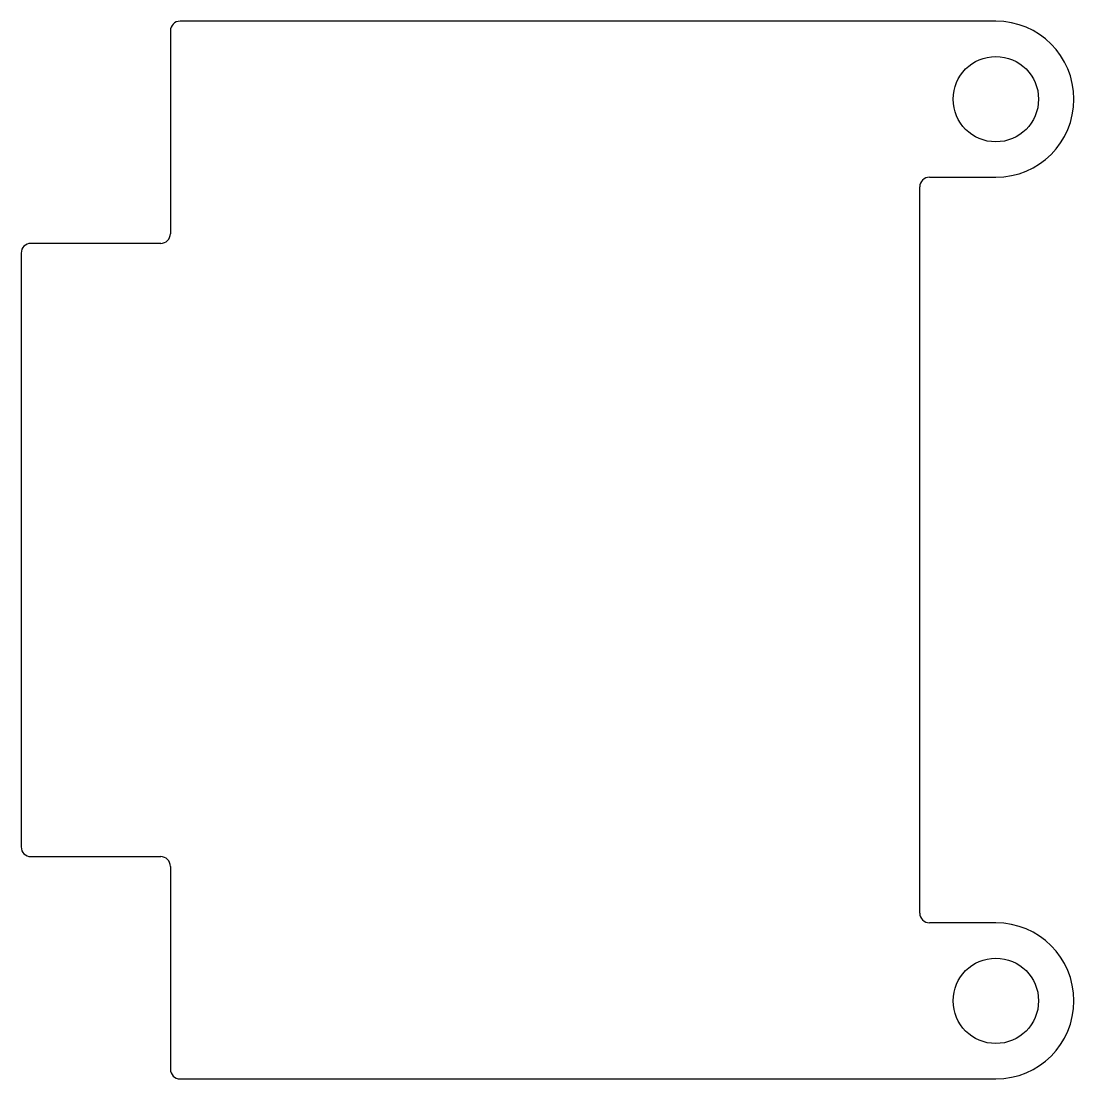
# Model space of a CAD drawing. Header units: millimetres. Extents: x -70.2 to -43.1, y -46.7 to -19.5.
import ezdxf

# ---------------------------------------------------------------- set-up
doc = ezdxf.new("R2010")
doc.units = ezdxf.units.MM
doc.layers.get('0').update_dxf_attribs({"linetype": 'CONTINUOUS'})

msp = doc.modelspace()

# ---------------------------------------------------------------- linework, layer by layer
for p, q in [((-45.095, -19.483, 0), (-66.115, -19.483, 0)), ((-66.365, -19.733, 0), (-66.365, -24.958, 0)), ((-46.805, -23.503, 0), (-45.095, -23.503, 0)), ((-47.055, -42.463, 0), (-47.055, -23.753, 0)), ((-66.615, -25.208, 0), (-69.96, -25.208, 0)), ((-70.21, -25.458, 0), (-70.21, -40.758, 0)), ((-69.96, -41.008, 0), (-66.615, -41.008, 0)), ((-66.365, -41.258, 0), (-66.365, -46.483, 0)), ((-45.095, -42.713, 0), (-46.805, -42.713, 0)), ((-66.115, -46.733, 0), (-45.095, -46.733, 0))]:
    msp.add_line(p, q)
for centre in [(-45.095, -21.493, 0), (-45.095, -44.723, 0)]:
    msp.add_circle(centre, 1.1)
for centre, start, end in [((-66.115, -19.733, 0), 90, 180), ((-46.805, -23.753, 0), 90, 180), ((-66.615, -24.958, 0), -90, 0), ((-69.96, -25.458, 0), 90, 180), ((-69.96, -40.758, 0), 180, 270), ((-66.615, -41.258, 0), 0, 90), ((-46.805, -42.463, 0), 180, 270), ((-66.115, -46.483, 0), 180, 270)]:
    msp.add_arc(centre, 0.25, start, end)
at = {"extrusion": (0, -6.52389e-08, 1)}
for centre in [(-45.095, -21.493, 0), (-45.095, -44.723, 0)]:
    msp.add_arc(centre, 2.01, -90, 90, dxfattribs=at)

doc.saveas('drawing.dxf')
